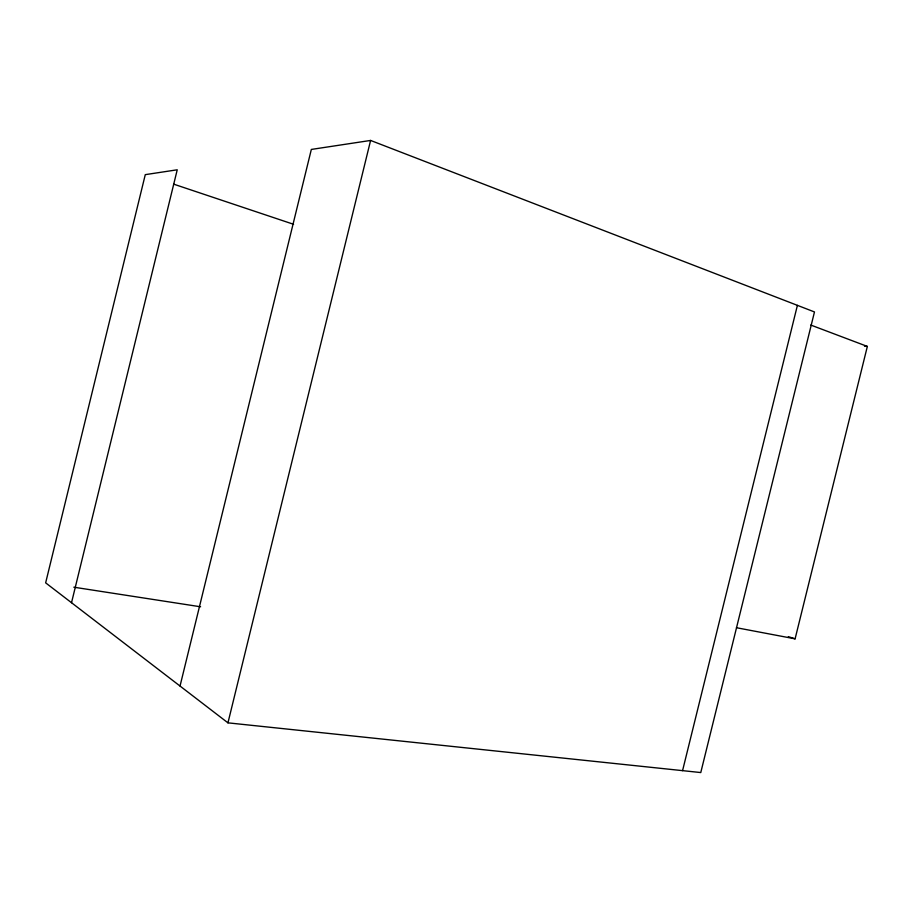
<?xml version="1.0" encoding="UTF-8"?>
<svg xmlns="http://www.w3.org/2000/svg" width="913" height="913" viewBox="0 0 913 913"><rect width="100%" height="100%" fill="white"/><g stroke="black" fill="none" stroke-linecap="round" stroke-linejoin="round"><path stroke-width="1.37" d="M71.522 602.717L177.236 169.795L145.281 174.645L45.65 582.848L227.953 722.845L700.773 772.558L814.476 311.949L370.598 140.442L311.333 149.435L180.032 686.04M227.953 722.845L370.598 140.442M682.57 770.64L797.403 305.353M736.471 627.722L795.097 638.838L867.35 346.426L810.755 325.039M864.508 346.221L867.35 346.426M73.827 587.196L200.609 606.791M788.33 636.635L795.097 638.838M173.584 184.118L293.575 224.29"/></g></svg>
